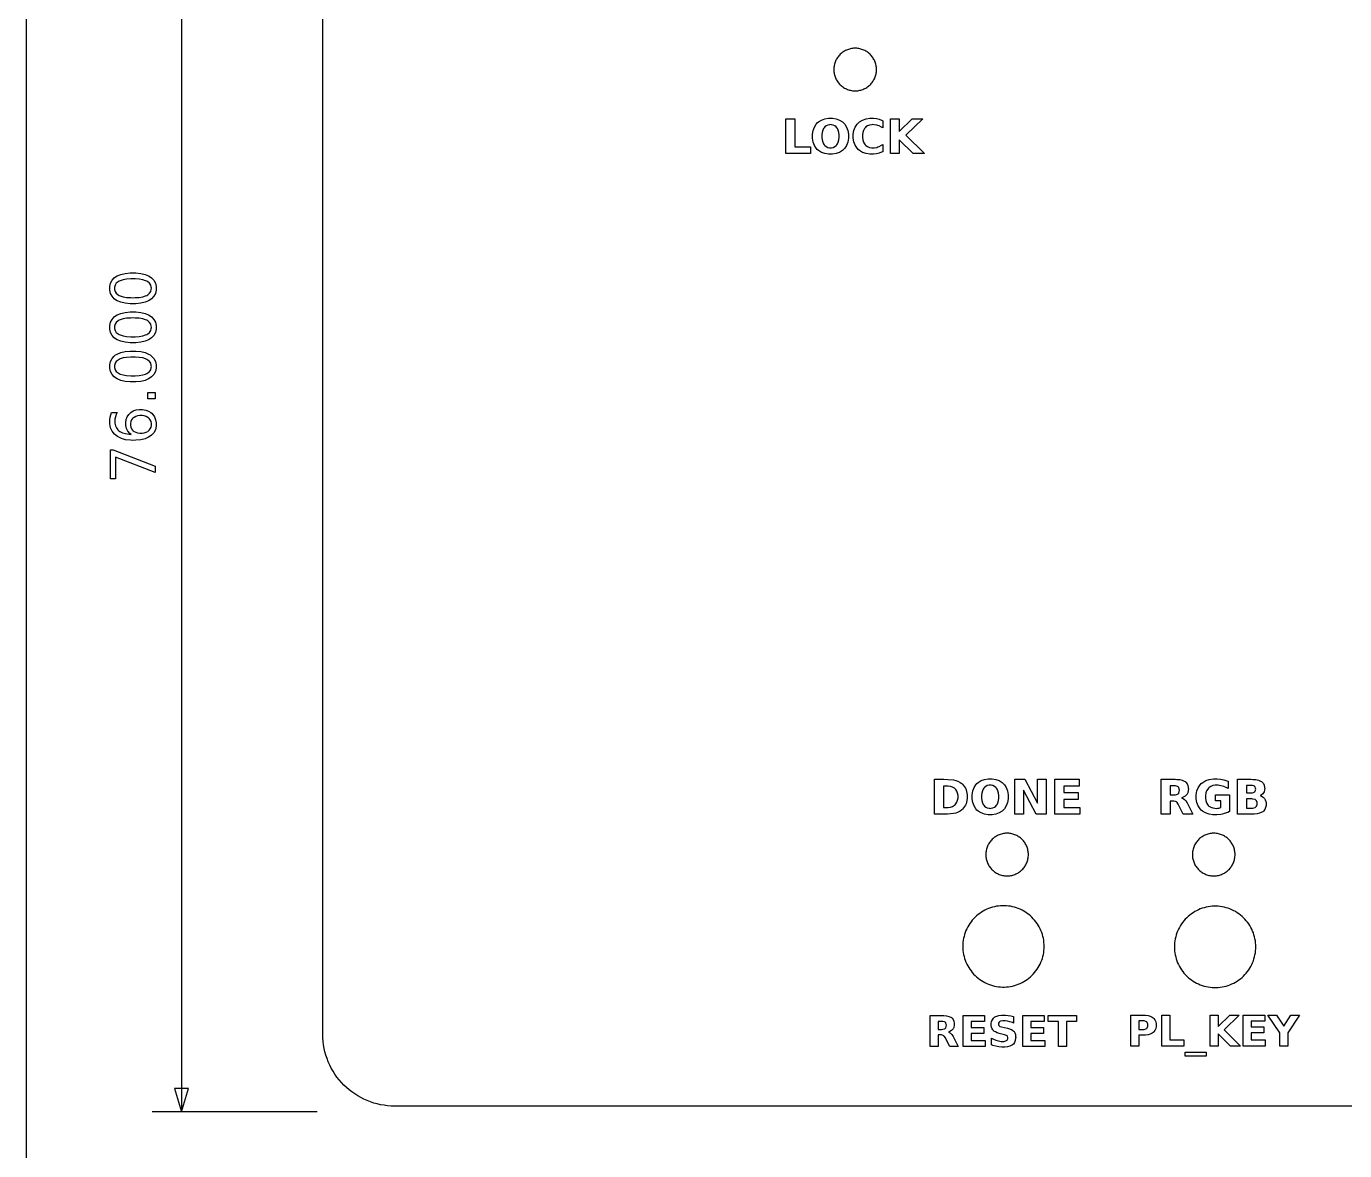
# Model space of a CAD drawing. Header units: millimetres. Extents: x 5 to 292, y 5 to 205.
# Drawn here: x 5 to 73, y 92 to 150 of the extents above; entities that cross this region are included whole.
import ezdxf

# ---------------------------------------------------------------- set-up
doc = ezdxf.new("R2010")
doc.units = ezdxf.units.MM
for name, color, linetype in [('DIMENSIONS', 5, 'Continuous'), ('ENGRAVE', 1, 'Continuous'), ('REFERENCE', 8, 'Continuous')]:
    doc.layers.add(name, color=color, linetype=linetype)

msp = doc.modelspace()

# ---------------------------------------------------------------- linework, layer by layer
at = {"layer": 'DIMENSIONS'}
for points in [[(13, 170), (13, 94)], [(20, 94), (11.5, 94)]]:
    msp.add_lwpolyline(points, dxfattribs=at)
for points in [[(9.3, 136.516), (9.305, 136.61), (9.343, 136.782), (9.42, 136.931), (9.536, 137.056), (9.608, 137.11), (9.689, 137.158), (9.878, 137.235), (10.101, 137.287), (10.359, 137.312), (10.501, 137.316), (10.642, 137.312), (10.9, 137.287), (11.123, 137.235), (11.311, 137.158), (11.393, 137.11), (11.465, 137.056), (11.58, 136.931), (11.657, 136.782), (11.695, 136.61), (11.7, 136.516), (11.695, 136.422), (11.657, 136.25), (11.58, 136.102), (11.465, 135.976), (11.393, 135.922), (11.311, 135.874), (11.123, 135.797), (10.9, 135.746), (10.642, 135.72), (10.501, 135.717), (10.359, 135.72), (10.101, 135.746), (9.878, 135.797), (9.689, 135.874), (9.608, 135.922), (9.536, 135.976), (9.42, 136.102), (9.343, 136.25), (9.305, 136.422), (9.3, 136.516)], [(9.548, 136.516), (9.552, 136.457), (9.581, 136.352), (9.641, 136.261), (9.73, 136.185), (9.786, 136.152), (9.849, 136.124), (9.998, 136.078), (10.176, 136.048), (10.385, 136.033), (10.501, 136.031), (10.616, 136.033), (10.824, 136.048), (11.002, 136.078), (11.151, 136.124), (11.214, 136.152), (11.27, 136.185), (11.359, 136.261), (11.419, 136.352), (11.448, 136.457), (11.452, 136.516), (11.448, 136.575), (11.419, 136.681), (11.359, 136.773), (11.27, 136.849), (11.214, 136.881), (11.151, 136.909), (11.002, 136.955), (10.824, 136.986), (10.616, 137.001), (10.501, 137.003), (10.385, 137.001), (10.176, 136.986), (9.998, 136.955), (9.849, 136.909), (9.786, 136.881), (9.73, 136.849), (9.641, 136.773), (9.581, 136.681), (9.552, 136.575), (9.548, 136.516)], [(9.3, 134.497), (9.305, 134.592), (9.343, 134.763), (9.42, 134.912), (9.536, 135.037), (9.608, 135.092), (9.689, 135.14), (9.878, 135.217), (10.101, 135.268), (10.359, 135.294), (10.501, 135.297), (10.642, 135.294), (10.9, 135.268), (11.123, 135.217), (11.311, 135.14), (11.393, 135.092), (11.465, 135.037), (11.58, 134.912), (11.657, 134.763), (11.695, 134.592), (11.7, 134.497), (11.695, 134.403), (11.657, 134.231), (11.58, 134.083), (11.465, 133.957), (11.393, 133.903), (11.311, 133.855), (11.123, 133.778), (10.9, 133.727), (10.642, 133.701), (10.501, 133.698), (10.359, 133.701), (10.101, 133.727), (9.878, 133.778), (9.689, 133.855), (9.608, 133.903), (9.536, 133.957), (9.42, 134.083), (9.343, 134.231), (9.305, 134.403), (9.3, 134.497)], [(9.548, 134.497), (9.552, 134.439), (9.581, 134.333), (9.641, 134.242), (9.73, 134.166), (9.786, 134.134), (9.849, 134.105), (9.998, 134.06), (10.176, 134.029), (10.385, 134.014), (10.501, 134.012), (10.616, 134.014), (10.824, 134.029), (11.002, 134.06), (11.151, 134.105), (11.214, 134.134), (11.27, 134.166), (11.359, 134.242), (11.419, 134.333), (11.448, 134.439), (11.452, 134.497), (11.448, 134.556), (11.419, 134.663), (11.359, 134.754), (11.27, 134.83), (11.214, 134.862), (11.151, 134.891), (11.002, 134.936), (10.824, 134.967), (10.616, 134.982), (10.501, 134.984), (10.385, 134.982), (10.176, 134.967), (9.998, 134.936), (9.849, 134.891), (9.786, 134.862), (9.73, 134.83), (9.641, 134.754), (9.581, 134.663), (9.552, 134.556), (9.548, 134.497)], [(9.3, 132.479), (9.305, 132.573), (9.343, 132.745), (9.42, 132.893), (9.536, 133.019), (9.608, 133.073), (9.689, 133.121), (9.878, 133.198), (10.101, 133.249), (10.359, 133.275), (10.501, 133.278), (10.642, 133.275), (10.9, 133.249), (11.123, 133.198), (11.311, 133.121), (11.393, 133.073), (11.465, 133.019), (11.58, 132.893), (11.657, 132.745), (11.695, 132.573), (11.7, 132.479), (11.695, 132.384), (11.657, 132.213), (11.58, 132.064), (11.465, 131.939), (11.393, 131.885), (11.311, 131.836), (11.123, 131.76), (10.9, 131.708), (10.642, 131.683), (10.501, 131.679), (10.359, 131.683), (10.101, 131.708), (9.878, 131.76), (9.689, 131.836), (9.608, 131.885), (9.536, 131.939), (9.42, 132.064), (9.343, 132.213), (9.305, 132.384), (9.3, 132.479)], [(9.548, 132.479), (9.552, 132.42), (9.581, 132.314), (9.641, 132.223), (9.73, 132.147), (9.786, 132.115), (9.849, 132.087), (9.998, 132.041), (10.176, 132.011), (10.385, 131.996), (10.501, 131.994), (10.616, 131.996), (10.824, 132.011), (11.002, 132.041), (11.151, 132.087), (11.214, 132.115), (11.27, 132.147), (11.359, 132.223), (11.419, 132.314), (11.448, 132.42), (11.452, 132.479), (11.448, 132.537), (11.419, 132.644), (11.359, 132.735), (11.27, 132.811), (11.214, 132.843), (11.151, 132.872), (11.002, 132.918), (10.824, 132.948), (10.616, 132.963), (10.501, 132.965), (10.385, 132.963), (10.176, 132.948), (9.998, 132.918), (9.849, 132.872), (9.786, 132.843), (9.73, 132.811), (9.641, 132.735), (9.581, 132.644), (9.552, 132.537), (9.548, 132.479)], [(11.261, 130.801), (11.261, 131.128), (11.655, 131.128), (11.655, 130.801), (11.261, 130.801)], [(9.393, 130.112), (9.678, 130.112), (9.629, 129.993), (9.593, 129.874), (9.571, 129.754), (9.563, 129.636), (9.567, 129.56), (9.593, 129.424), (9.645, 129.305), (9.723, 129.205), (9.772, 129.162), (9.828, 129.124), (9.959, 129.06), (10.117, 129.013), (10.302, 128.984), (10.405, 128.976), (10.341, 129.024), (10.238, 129.139), (10.198, 129.205), (10.166, 129.276), (10.13, 129.428), (10.126, 129.509), (10.129, 129.594), (10.156, 129.75), (10.209, 129.887), (10.288, 130.007), (10.338, 130.06), (10.393, 130.107), (10.518, 130.183), (10.661, 130.233), (10.824, 130.259), (10.913, 130.262), (11, 130.259), (11.16, 130.232), (11.303, 130.18), (11.429, 130.1), (11.485, 130.051), (11.535, 129.996), (11.616, 129.873), (11.67, 129.733), (11.697, 129.576), (11.7, 129.49), (11.695, 129.393), (11.657, 129.216), (11.58, 129.062), (11.465, 128.933), (11.393, 128.877), (11.311, 128.827), (11.123, 128.747), (10.9, 128.694), (10.642, 128.668), (10.501, 128.664), (10.367, 128.669), (10.121, 128.701), (9.902, 128.766), (9.711, 128.864), (9.626, 128.925), (9.55, 128.993), (9.427, 129.145), (9.346, 129.32), (9.305, 129.516), (9.3, 129.623), (9.306, 129.742), (9.323, 129.861), (9.352, 129.984), (9.393, 130.112)], [(10.374, 129.49), (10.376, 129.439), (10.394, 129.345), (10.43, 129.261), (10.484, 129.188), (10.518, 129.156), (10.556, 129.127), (10.641, 129.081), (10.74, 129.051), (10.852, 129.035), (10.913, 129.033), (10.973, 129.035), (11.085, 129.051), (11.184, 129.081), (11.269, 129.127), (11.307, 129.156), (11.341, 129.188), (11.396, 129.261), (11.432, 129.345), (11.45, 129.439), (11.452, 129.49), (11.45, 129.542), (11.432, 129.636), (11.396, 129.72), (11.341, 129.792), (11.307, 129.824), (11.269, 129.853), (11.184, 129.899), (11.085, 129.93), (10.973, 129.945), (10.913, 129.947), (10.852, 129.945), (10.74, 129.93), (10.641, 129.899), (10.556, 129.853), (10.518, 129.824), (10.484, 129.792), (10.43, 129.72), (10.394, 129.636), (10.376, 129.542), (10.374, 129.49)], [(9.342, 126.684), (9.342, 128.172), (9.475, 128.172), (11.655, 127.332), (11.655, 127.005), (9.605, 127.795), (9.605, 126.684), (9.342, 126.684)], [(13, 94), (13.36, 95.2), (12.64, 95.2)]]:
    msp.add_lwpolyline(points, close=True, dxfattribs=at)
at = {"layer": 'ENGRAVE'}
for points in [[(44.656, 143.818), (45.47, 143.818), (45.47, 143.468), (44.192, 143.468), (44.192, 145.268), (44.656, 145.268)], [(46.603, 145.296), (46.796, 145.265), (46.966, 145.203), (47.113, 145.11), (47.177, 145.052), (47.235, 144.987), (47.327, 144.839), (47.389, 144.667), (47.419, 144.472), (47.423, 144.366), (47.419, 144.26), (47.389, 144.065), (47.327, 143.894), (47.235, 143.746), (47.177, 143.681), (47.113, 143.623), (46.966, 143.53), (46.796, 143.467), (46.603, 143.436), (46.497, 143.432), (46.392, 143.436), (46.199, 143.467), (46.029, 143.53), (45.883, 143.623), (45.818, 143.681), (45.76, 143.746), (45.668, 143.894), (45.606, 144.065), (45.575, 144.26), (45.572, 144.366), (45.575, 144.472), (45.606, 144.667), (45.668, 144.839), (45.76, 144.987), (45.818, 145.052), (45.883, 145.11), (46.029, 145.203), (46.199, 145.265), (46.392, 145.296), (46.497, 145.3)], [(46.446, 144.961), (46.352, 144.942), (46.269, 144.902), (46.199, 144.844), (46.168, 144.807), (46.141, 144.766), (46.097, 144.672), (46.068, 144.561), (46.053, 144.435), (46.053, 144.297), (46.068, 144.171), (46.097, 144.061), (46.141, 143.967), (46.168, 143.925), (46.199, 143.889), (46.269, 143.83), (46.352, 143.791), (46.446, 143.771), (46.497, 143.769), (46.549, 143.771), (46.644, 143.791), (46.726, 143.83), (46.797, 143.889), (46.828, 143.925), (46.855, 143.967), (46.899, 144.061), (46.928, 144.171), (46.943, 144.297), (46.943, 144.435), (46.928, 144.561), (46.899, 144.672), (46.855, 144.766), (46.828, 144.807), (46.797, 144.844), (46.726, 144.902), (46.644, 144.942), (46.549, 144.961), (46.497, 144.964)], [(49.201, 143.566), (49.137, 143.535), (49.004, 143.485), (48.935, 143.466), (48.865, 143.452), (48.72, 143.435), (48.646, 143.432), (48.536, 143.436), (48.335, 143.468), (48.156, 143.531), (48.002, 143.625), (47.933, 143.684), (47.871, 143.75), (47.773, 143.898), (47.707, 144.068), (47.674, 144.261), (47.67, 144.366), (47.674, 144.471), (47.707, 144.664), (47.773, 144.835), (47.871, 144.983), (47.933, 145.048), (48.002, 145.107), (48.156, 145.202), (48.335, 145.265), (48.536, 145.296), (48.646, 145.3), (48.72, 145.298), (48.865, 145.281), (48.935, 145.266), (49.004, 145.247), (49.137, 145.197), (49.201, 145.166), (49.201, 144.794), (49.137, 144.835), (49.01, 144.899), (48.947, 144.923), (48.883, 144.941), (48.751, 144.961), (48.683, 144.964), (48.623, 144.961), (48.512, 144.941), (48.414, 144.901), (48.329, 144.842), (48.292, 144.804), (48.259, 144.763), (48.206, 144.668), (48.17, 144.558), (48.152, 144.434), (48.15, 144.366), (48.152, 144.298), (48.17, 144.174), (48.206, 144.064), (48.259, 143.97), (48.292, 143.928), (48.329, 143.891), (48.414, 143.831), (48.512, 143.791), (48.623, 143.771), (48.683, 143.769), (48.751, 143.771), (48.883, 143.792), (48.947, 143.81), (49.01, 143.833), (49.137, 143.898), (49.201, 143.939)], [(49.586, 145.268), (50.05, 145.268), (50.05, 144.611), (50.719, 145.268), (51.258, 145.268), (50.391, 144.415), (51.347, 143.468), (50.766, 143.468), (50.05, 144.177), (50.05, 143.468), (49.586, 143.468)], [(52.546, 111.164), (52.851, 111.135), (52.965, 111.109), (53.061, 111.075), (53.193, 111.004), (53.272, 110.944), (53.309, 110.911), (53.368, 110.847), (53.462, 110.707), (53.497, 110.629), (53.524, 110.547), (53.555, 110.367), (53.558, 110.27), (53.555, 110.17), (53.524, 109.988), (53.497, 109.906), (53.462, 109.828), (53.368, 109.688), (53.309, 109.625), (53.272, 109.591), (53.192, 109.531), (53.059, 109.46), (52.962, 109.426), (52.848, 109.4), (52.544, 109.371), (52.354, 109.368), (51.865, 109.368), (51.865, 111.168), (52.354, 111.168)], [(54.842, 111.196), (55.035, 111.165), (55.205, 111.103), (55.352, 111.01), (55.416, 110.952), (55.474, 110.887), (55.566, 110.739), (55.628, 110.567), (55.658, 110.372), (55.662, 110.266), (55.658, 110.16), (55.628, 109.965), (55.566, 109.794), (55.474, 109.646), (55.416, 109.581), (55.352, 109.523), (55.205, 109.43), (55.035, 109.367), (54.842, 109.336), (54.736, 109.332), (54.631, 109.336), (54.438, 109.367), (54.268, 109.43), (54.122, 109.523), (54.057, 109.581), (53.999, 109.646), (53.907, 109.794), (53.845, 109.965), (53.814, 110.16), (53.81, 110.266), (53.814, 110.372), (53.845, 110.567), (53.907, 110.739), (53.999, 110.887), (54.057, 110.952), (54.122, 111.01), (54.268, 111.103), (54.438, 111.165), (54.631, 111.196), (54.736, 111.2)], [(56.013, 111.168), (56.531, 111.168), (57.186, 109.933), (57.186, 111.168), (57.626, 111.168), (57.626, 109.368), (57.107, 109.368), (56.453, 110.602), (56.453, 109.368), (56.013, 109.368)], [(58.079, 111.168), (59.332, 111.168), (59.332, 110.817), (58.543, 110.817), (58.543, 110.482), (59.285, 110.482), (59.285, 110.131), (58.543, 110.131), (58.543, 109.718), (59.358, 109.718), (59.358, 109.368), (58.079, 109.368)], [(63.57, 111.168), (64.279, 111.168), (64.365, 111.166), (64.519, 111.151), (64.649, 111.121), (64.755, 111.076), (64.8, 111.048), (64.839, 111.016), (64.901, 110.939), (64.942, 110.845), (64.963, 110.733), (64.966, 110.671), (64.96, 110.586), (64.932, 110.473), (64.9, 110.408), (64.879, 110.378), (64.856, 110.35), (64.802, 110.3), (64.701, 110.24), (64.62, 110.209), (64.666, 110.195), (64.751, 110.146), (64.79, 110.111), (64.828, 110.067), (64.904, 109.952), (64.943, 109.879), (65.195, 109.368), (64.701, 109.368), (64.481, 109.815), (64.448, 109.877), (64.381, 109.969), (64.347, 109.999), (64.31, 110.021), (64.219, 110.046), (64.165, 110.049), (64.034, 110.049), (64.034, 109.368), (63.57, 109.368)], [(66.821, 109.398), (66.728, 109.375), (66.634, 109.356), (66.441, 109.335), (66.343, 109.332), (66.233, 109.336), (66.032, 109.368), (65.853, 109.431), (65.699, 109.525), (65.63, 109.584), (65.568, 109.65), (65.47, 109.798), (65.404, 109.968), (65.371, 110.161), (65.367, 110.266), (65.372, 110.372), (65.405, 110.566), (65.472, 110.737), (65.572, 110.885), (65.635, 110.95), (65.705, 111.009), (65.863, 111.102), (66.047, 111.165), (66.255, 111.196), (66.368, 111.2), (66.457, 111.198), (66.629, 111.181), (66.712, 111.166), (66.793, 111.147), (66.948, 111.097), (67.022, 111.066), (67.022, 110.694), (66.947, 110.734), (66.797, 110.797), (66.723, 110.821), (66.648, 110.84), (66.499, 110.861), (66.424, 110.864), (66.357, 110.861), (66.234, 110.842), (66.128, 110.803), (66.037, 110.745), (65.997, 110.709), (65.962, 110.668), (65.906, 110.574), (65.868, 110.463), (65.85, 110.336), (65.847, 110.266), (65.85, 110.196), (65.868, 110.07), (65.904, 109.959), (65.958, 109.865), (65.992, 109.824), (66.03, 109.788), (66.117, 109.73), (66.22, 109.691), (66.338, 109.671), (66.403, 109.669), (66.473, 109.671), (66.537, 109.678), (66.596, 109.69), (66.649, 109.706), (66.649, 110.056), (66.365, 110.056), (66.365, 110.367), (67.089, 110.367), (67.089, 109.501), (67.001, 109.462)], [(68.736, 110.304), (68.826, 110.248), (68.875, 110.198), (68.897, 110.17), (68.933, 110.109), (68.974, 109.965), (68.979, 109.884), (68.976, 109.821), (68.954, 109.707), (68.91, 109.61), (68.844, 109.529), (68.803, 109.495), (68.756, 109.465), (68.645, 109.417), (68.511, 109.386), (68.355, 109.37), (67.498, 109.368), (67.498, 111.168), (68.194, 111.168), (68.285, 111.166), (68.446, 111.152), (68.582, 111.123), (68.692, 111.081), (68.737, 111.054), (68.777, 111.024), (68.84, 110.95), (68.882, 110.859), (68.903, 110.751), (68.906, 110.691), (68.902, 110.628), (68.871, 110.516), (68.844, 110.468), (68.81, 110.425), (68.721, 110.356), (68.666, 110.331)], [(52.329, 109.718), (52.564, 109.72), (52.69, 109.738), (52.798, 109.773), (52.89, 109.826), (52.93, 109.859), (52.965, 109.897), (53.021, 109.983), (53.059, 110.086), (53.078, 110.204), (53.08, 110.27), (53.078, 110.334), (53.059, 110.452), (53.022, 110.554), (52.965, 110.64), (52.93, 110.677), (52.891, 110.709), (52.799, 110.762), (52.69, 110.797), (52.565, 110.814), (52.329, 110.817)], [(54.685, 110.861), (54.591, 110.842), (54.508, 110.802), (54.438, 110.744), (54.407, 110.707), (54.38, 110.666), (54.336, 110.572), (54.307, 110.461), (54.292, 110.335), (54.292, 110.197), (54.307, 110.071), (54.336, 109.961), (54.38, 109.867), (54.407, 109.826), (54.438, 109.789), (54.508, 109.73), (54.591, 109.691), (54.685, 109.671), (54.736, 109.669), (54.788, 109.671), (54.883, 109.691), (54.965, 109.73), (55.036, 109.789), (55.067, 109.826), (55.094, 109.867), (55.138, 109.961), (55.167, 110.071), (55.182, 110.197), (55.182, 110.335), (55.167, 110.461), (55.138, 110.572), (55.094, 110.666), (55.067, 110.707), (55.036, 110.744), (54.965, 110.802), (54.883, 110.842), (54.788, 110.861), (54.736, 110.864)], [(64.402, 110.4), (64.438, 110.423), (64.466, 110.455), (64.498, 110.544), (64.502, 110.602), (64.498, 110.659), (64.466, 110.747), (64.438, 110.778), (64.402, 110.801), (64.297, 110.828), (64.229, 110.831), (64.034, 110.831), (64.034, 110.369), (64.229, 110.369), (64.297, 110.373)], [(68.218, 110.471), (68.27, 110.474), (68.353, 110.498), (68.384, 110.519), (68.409, 110.546), (68.438, 110.617), (68.441, 110.661), (68.438, 110.705), (68.409, 110.776), (68.384, 110.803), (68.353, 110.824), (68.27, 110.849), (68.218, 110.852), (67.962, 110.852), (67.962, 110.471)], [(68.234, 109.684), (68.3, 109.687), (68.405, 109.717), (68.444, 109.743), (68.475, 109.776), (68.51, 109.865), (68.515, 109.921), (68.511, 109.976), (68.476, 110.064), (68.445, 110.096), (68.406, 110.122), (68.3, 110.151), (68.234, 110.155), (67.962, 110.155), (67.962, 109.684)], [(52.06, 97.371), (51.648, 97.371), (51.648, 98.971), (52.354, 98.97), (52.491, 98.956), (52.607, 98.93), (52.701, 98.89), (52.741, 98.865), (52.775, 98.836), (52.831, 98.768), (52.867, 98.684), (52.886, 98.585), (52.888, 98.53), (52.883, 98.454), (52.858, 98.354), (52.829, 98.296), (52.791, 98.245), (52.743, 98.2), (52.653, 98.147), (52.581, 98.119), (52.622, 98.106), (52.698, 98.063), (52.732, 98.032), (52.766, 97.993), (52.834, 97.89), (52.868, 97.826), (53.092, 97.371), (52.653, 97.371), (52.458, 97.769), (52.428, 97.824), (52.368, 97.906), (52.338, 97.933), (52.305, 97.952), (52.225, 97.974), (52.177, 97.977), (52.06, 97.977)], [(52.234, 98.262), (52.294, 98.265), (52.387, 98.289), (52.419, 98.31), (52.444, 98.338), (52.472, 98.417), (52.476, 98.469), (52.472, 98.519), (52.444, 98.597), (52.419, 98.625), (52.387, 98.646), (52.294, 98.669), (52.234, 98.672), (52.06, 98.672), (52.06, 98.262)], [(53.337, 98.971), (54.451, 98.971), (54.451, 98.659), (53.75, 98.659), (53.75, 98.362), (54.409, 98.362), (54.409, 98.049), (53.75, 98.049), (53.75, 97.683), (54.474, 97.683), (54.474, 97.371), (53.337, 97.371)], [(55.95, 98.921), (55.95, 98.582), (55.884, 98.61), (55.756, 98.654), (55.631, 98.684), (55.512, 98.699), (55.456, 98.701), (55.387, 98.698), (55.277, 98.678), (55.237, 98.66), (55.206, 98.637), (55.171, 98.574), (55.166, 98.534), (55.169, 98.504), (55.193, 98.453), (55.214, 98.434), (55.243, 98.416), (55.329, 98.386), (55.627, 98.322), (55.741, 98.289), (55.836, 98.248), (55.912, 98.2), (55.942, 98.174), (55.969, 98.145), (56.011, 98.079), (56.039, 98.001), (56.053, 97.912), (56.055, 97.863), (56.052, 97.799), (56.033, 97.684), (55.994, 97.585), (55.935, 97.504), (55.898, 97.469), (55.856, 97.439), (55.757, 97.39), (55.637, 97.358), (55.496, 97.342), (55.342, 97.342), (55.19, 97.356), (55.036, 97.385), (54.883, 97.428), (54.806, 97.455), (54.806, 97.803), (54.882, 97.765), (55.031, 97.703), (55.103, 97.68), (55.174, 97.662), (55.312, 97.642), (55.379, 97.639), (55.442, 97.642), (55.546, 97.664), (55.585, 97.684), (55.617, 97.709), (55.653, 97.773), (55.657, 97.813), (55.654, 97.848), (55.63, 97.906), (55.608, 97.928), (55.578, 97.948), (55.481, 97.985), (55.196, 98.051), (55.092, 98.084), (55.005, 98.125), (54.933, 98.174), (54.903, 98.201), (54.877, 98.23), (54.836, 98.296), (54.808, 98.372), (54.794, 98.457), (54.792, 98.504), (54.795, 98.562), (54.814, 98.668), (54.853, 98.759), (54.91, 98.838), (54.947, 98.871), (54.987, 98.902), (55.081, 98.95), (55.192, 98.982), (55.32, 98.998), (55.39, 99), (55.524, 98.995), (55.662, 98.98), (55.803, 98.955)], [(56.417, 98.971), (57.53, 98.971), (57.53, 98.659), (56.83, 98.659), (56.83, 98.362), (57.489, 98.362), (57.489, 98.049), (56.83, 98.049), (56.83, 97.683), (57.554, 97.683), (57.554, 97.371), (56.417, 97.371)], [(57.725, 98.971), (59.2, 98.971), (59.2, 98.659), (58.669, 98.659), (58.669, 97.371), (58.257, 97.371), (58.257, 98.659), (57.725, 98.659)], [(62.748, 98.998), (62.883, 98.981), (63, 98.947), (63.099, 98.896), (63.142, 98.864), (63.181, 98.829), (63.242, 98.746), (63.283, 98.65), (63.303, 98.539), (63.306, 98.478), (63.303, 98.417), (63.283, 98.305), (63.242, 98.209), (63.181, 98.126), (63.142, 98.091), (63.099, 98.059), (63, 98.008), (62.883, 97.974), (62.748, 97.957), (62.402, 97.955), (62.402, 97.4), (61.989, 97.4), (61.989, 99)], [(62.402, 98.254), (62.63, 98.254), (62.686, 98.258), (62.779, 98.287), (62.815, 98.312), (62.844, 98.345), (62.877, 98.427), (62.881, 98.478), (62.877, 98.529), (62.844, 98.611), (62.815, 98.643), (62.779, 98.668), (62.686, 98.697), (62.63, 98.701), (62.402, 98.701)], [(63.598, 99), (64.01, 99), (64.01, 97.712), (64.734, 97.712), (64.734, 97.4), (63.598, 97.4)], [(66.093, 99), (66.506, 99), (66.506, 98.416), (67.1, 99), (67.58, 99), (66.809, 98.242), (67.659, 97.4), (67.142, 97.4), (66.506, 98.03), (66.506, 97.4), (66.093, 97.4)], [(67.794, 99), (68.907, 99), (68.907, 98.688), (68.207, 98.688), (68.207, 98.39), (68.866, 98.39), (68.866, 98.078), (68.207, 98.078), (68.207, 97.712), (68.931, 97.712), (68.931, 97.4), (67.794, 97.4)], [(69.07, 99), (69.521, 99), (69.886, 98.43), (70.25, 99), (70.702, 99), (70.092, 98.074), (70.092, 97.4), (69.68, 97.4), (69.68, 98.074)], [(65.892, 97.086), (65.892, 96.883), (64.794, 96.883), (64.794, 97.086)]]:
    msp.add_lwpolyline(points, close=True, dxfattribs=at)
at = {"layer": 'REFERENCE'}
for points in [[(5, 205), (292, 205), (292, 5), (5, 5)], [(48.171, 148.831), (48.12, 148.85), (48.067, 148.866), (48.014, 148.88), (47.96, 148.891), (47.906, 148.899), (47.852, 148.904), (47.797, 148.907), (47.742, 148.907), (47.687, 148.904), (47.633, 148.899), (47.578, 148.891), (47.525, 148.88), (47.471, 148.866), (47.419, 148.85), (47.367, 148.831), (47.317, 148.81), (47.268, 148.786), (47.219, 148.76), (47.173, 148.731), (47.127, 148.701), (47.084, 148.667), (47.041, 148.632), (47.001, 148.595), (46.963, 148.556), (46.927, 148.514), (46.892, 148.472), (46.86, 148.427), (46.831, 148.381), (46.803, 148.334), (46.778, 148.285), (46.756, 148.235), (46.736, 148.184), (46.718, 148.132), (46.703, 148.079), (46.691, 148.025), (46.682, 147.971), (46.675, 147.917), (46.671, 147.862), (46.669, 147.807), (46.671, 147.753), (46.675, 147.698), (46.682, 147.643), (46.691, 147.589), (46.703, 147.536), (46.718, 147.483), (46.736, 147.431), (46.756, 147.38), (46.778, 147.33), (46.803, 147.281), (46.831, 147.234), (46.86, 147.188), (46.892, 147.143), (46.927, 147.1), (46.963, 147.059), (47.001, 147.02), (47.041, 146.983), (47.084, 146.947), (47.127, 146.914), (47.173, 146.883), (47.219, 146.855), (47.268, 146.829), (47.317, 146.805), (47.367, 146.783), (47.419, 146.765), (47.471, 146.749), (47.525, 146.735), (47.578, 146.724), (47.633, 146.716), (47.687, 146.711), (47.742, 146.708), (47.797, 146.708), (47.852, 146.711), (47.906, 146.716), (47.96, 146.724), (48.014, 146.735), (48.067, 146.749), (48.12, 146.765), (48.171, 146.783), (48.222, 146.805), (48.271, 146.829), (48.319, 146.855), (48.366, 146.883), (48.411, 146.914), (48.455, 146.947), (48.497, 146.983), (48.537, 147.02), (48.576, 147.059), (48.612, 147.1), (48.646, 147.143), (48.678, 147.188), (48.708, 147.234), (48.735, 147.281), (48.76, 147.33), (48.783, 147.38), (48.803, 147.431), (48.82, 147.483), (48.835, 147.536), (48.848, 147.589), (48.857, 147.643), (48.864, 147.698), (48.868, 147.753), (48.869, 147.807), (48.868, 147.862), (48.864, 147.917), (48.857, 147.971), (48.848, 148.025), (48.835, 148.079), (48.82, 148.132), (48.803, 148.184), (48.783, 148.235), (48.76, 148.285), (48.735, 148.334), (48.708, 148.381), (48.678, 148.427), (48.646, 148.472), (48.612, 148.514), (48.576, 148.556), (48.537, 148.595), (48.497, 148.632), (48.455, 148.667), (48.411, 148.701), (48.366, 148.731), (48.319, 148.76), (48.271, 148.786), (48.222, 148.81), (48.171, 148.831)], [(55.694, 108.38), (55.639, 108.383), (55.584, 108.383), (55.529, 108.38), (55.475, 108.375), (55.42, 108.367), (55.367, 108.356), (55.314, 108.342), (55.261, 108.326), (55.21, 108.307), (55.159, 108.286), (55.11, 108.262), (55.062, 108.236), (55.015, 108.207), (54.969, 108.176), (54.926, 108.143), (54.884, 108.108), (54.843, 108.071), (54.805, 108.031), (54.769, 107.99), (54.735, 107.947), (54.703, 107.903), (54.673, 107.857), (54.645, 107.809), (54.62, 107.761), (54.598, 107.711), (54.578, 107.659), (54.56, 107.607), (54.546, 107.555), (54.533, 107.501), (54.524, 107.447), (54.517, 107.393), (54.513, 107.338), (54.512, 107.283), (54.513, 107.228), (54.517, 107.174), (54.524, 107.119), (54.533, 107.065), (54.546, 107.012), (54.56, 106.959), (54.578, 106.907), (54.598, 106.856), (54.62, 106.806), (54.645, 106.757), (54.673, 106.71), (54.703, 106.664), (54.735, 106.619), (54.769, 106.576), (54.805, 106.535), (54.843, 106.496), (54.884, 106.458), (54.926, 106.423), (54.969, 106.39), (55.015, 106.359), (55.062, 106.331), (55.11, 106.304), (55.159, 106.281), (55.21, 106.259), (55.261, 106.241), (55.314, 106.224), (55.367, 106.211), (55.42, 106.2), (55.475, 106.192), (55.529, 106.186), (55.584, 106.184), (55.639, 106.184), (55.694, 106.186), (55.748, 106.192), (55.803, 106.2), (55.856, 106.211), (55.909, 106.224), (55.962, 106.241), (56.013, 106.259), (56.064, 106.281), (56.113, 106.304), (56.162, 106.331), (56.208, 106.359), (56.254, 106.39), (56.297, 106.423), (56.339, 106.458), (56.38, 106.496), (56.418, 106.535), (56.454, 106.576), (56.488, 106.619), (56.52, 106.664), (56.55, 106.71), (56.578, 106.757), (56.603, 106.806), (56.625, 106.856), (56.645, 106.907), (56.663, 106.959), (56.677, 107.012), (56.69, 107.065), (56.699, 107.119), (56.706, 107.174), (56.71, 107.228), (56.712, 107.283), (56.71, 107.338), (56.706, 107.393), (56.699, 107.447), (56.69, 107.501), (56.677, 107.555), (56.663, 107.607), (56.645, 107.659), (56.625, 107.711), (56.603, 107.761), (56.578, 107.809), (56.55, 107.857), (56.52, 107.903), (56.488, 107.947), (56.454, 107.99), (56.418, 108.031), (56.38, 108.071), (56.339, 108.108), (56.297, 108.143), (56.254, 108.176), (56.208, 108.207), (56.162, 108.236), (56.113, 108.262), (56.064, 108.286), (56.013, 108.307), (55.962, 108.326), (55.909, 108.342), (55.856, 108.356), (55.803, 108.367), (55.748, 108.375), (55.694, 108.38)], [(65.187, 107.119), (65.196, 107.065), (65.208, 107.012), (65.223, 106.959), (65.241, 106.907), (65.261, 106.856), (65.283, 106.806), (65.308, 106.757), (65.336, 106.71), (65.366, 106.664), (65.398, 106.619), (65.432, 106.576), (65.468, 106.535), (65.506, 106.496), (65.547, 106.458), (65.589, 106.423), (65.632, 106.39), (65.678, 106.359), (65.724, 106.331), (65.773, 106.304), (65.822, 106.281), (65.873, 106.259), (65.924, 106.241), (65.977, 106.224), (66.03, 106.211), (66.083, 106.2), (66.138, 106.192), (66.192, 106.186), (66.247, 106.184), (66.302, 106.184), (66.357, 106.186), (66.411, 106.192), (66.465, 106.2), (66.519, 106.211), (66.572, 106.224), (66.625, 106.241), (66.676, 106.259), (66.727, 106.281), (66.776, 106.304), (66.824, 106.331), (66.871, 106.359), (66.917, 106.39), (66.96, 106.423), (67.002, 106.458), (67.043, 106.496), (67.081, 106.535), (67.117, 106.576), (67.151, 106.619), (67.183, 106.664), (67.213, 106.71), (67.241, 106.757), (67.266, 106.806), (67.288, 106.856), (67.308, 106.907), (67.326, 106.959), (67.34, 107.012), (67.353, 107.065), (67.362, 107.119), (67.369, 107.174), (67.373, 107.228), (67.374, 107.283), (67.373, 107.338), (67.369, 107.393), (67.362, 107.447), (67.353, 107.501), (67.34, 107.555), (67.326, 107.607), (67.308, 107.659), (67.288, 107.711), (67.266, 107.761), (67.241, 107.809), (67.213, 107.857), (67.183, 107.903), (67.151, 107.947), (67.117, 107.99), (67.081, 108.031), (67.043, 108.071), (67.002, 108.108), (66.96, 108.143), (66.917, 108.176), (66.871, 108.207), (66.824, 108.236), (66.776, 108.262), (66.727, 108.286), (66.676, 108.307), (66.625, 108.326), (66.572, 108.342), (66.519, 108.356), (66.465, 108.367), (66.411, 108.375), (66.357, 108.38), (66.302, 108.383), (66.247, 108.383), (66.192, 108.38), (66.138, 108.375), (66.083, 108.367), (66.03, 108.356), (65.977, 108.342), (65.924, 108.326), (65.873, 108.307), (65.822, 108.286), (65.773, 108.262), (65.724, 108.236), (65.678, 108.207), (65.632, 108.176), (65.589, 108.143), (65.547, 108.108), (65.506, 108.071), (65.468, 108.031), (65.432, 107.99), (65.398, 107.947), (65.366, 107.903), (65.336, 107.857), (65.308, 107.809), (65.283, 107.761), (65.261, 107.711), (65.241, 107.659), (65.223, 107.607), (65.208, 107.555), (65.196, 107.501), (65.187, 107.447), (65.18, 107.393), (65.176, 107.338), (65.174, 107.283), (65.176, 107.228), (65.18, 107.174), (65.187, 107.119)], [(53.632, 103.639), (53.579, 103.548), (53.532, 103.455), (53.489, 103.36), (53.45, 103.262), (53.417, 103.163), (53.389, 103.062), (53.365, 102.96), (53.347, 102.857), (53.334, 102.753), (53.326, 102.649), (53.324, 102.544), (53.326, 102.439), (53.334, 102.335), (53.347, 102.231), (53.365, 102.128), (53.389, 102.026), (53.417, 101.925), (53.45, 101.826), (53.489, 101.728), (53.532, 101.633), (53.579, 101.54), (53.632, 101.449), (53.689, 101.361), (53.75, 101.276), (53.815, 101.194), (53.884, 101.116), (53.957, 101.041), (54.034, 100.97), (54.114, 100.902), (54.198, 100.839), (54.284, 100.78), (54.374, 100.726), (54.466, 100.675), (54.56, 100.63), (54.656, 100.589), (54.755, 100.554), (54.855, 100.523), (54.956, 100.497), (55.059, 100.476), (55.163, 100.46), (55.267, 100.45), (55.371, 100.445), (55.476, 100.445), (55.581, 100.45), (55.685, 100.46), (55.788, 100.476), (55.891, 100.497), (55.992, 100.523), (56.093, 100.554), (56.191, 100.589), (56.287, 100.63), (56.382, 100.675), (56.474, 100.726), (56.563, 100.78), (56.65, 100.839), (56.733, 100.902), (56.813, 100.97), (56.89, 101.041), (56.963, 101.116), (57.032, 101.194), (57.098, 101.276), (57.159, 101.361), (57.216, 101.449), (57.268, 101.54), (57.316, 101.633), (57.359, 101.728), (57.397, 101.826), (57.43, 101.925), (57.459, 102.026), (57.482, 102.128), (57.5, 102.231), (57.513, 102.335), (57.521, 102.439), (57.524, 102.544), (57.521, 102.649), (57.513, 102.753), (57.5, 102.857), (57.482, 102.96), (57.459, 103.062), (57.43, 103.163), (57.397, 103.262), (57.359, 103.36), (57.316, 103.455), (57.268, 103.548), (57.216, 103.639), (57.159, 103.727), (57.098, 103.812), (57.032, 103.894), (56.963, 103.973), (56.89, 104.047), (56.813, 104.119), (56.733, 104.186), (56.65, 104.249), (56.563, 104.308), (56.474, 104.363), (56.382, 104.413), (56.287, 104.458), (56.191, 104.499), (56.093, 104.535), (55.992, 104.566), (55.891, 104.592), (55.788, 104.612), (55.685, 104.628), (55.581, 104.638), (55.476, 104.644), (55.371, 104.644), (55.267, 104.638), (55.163, 104.628), (55.059, 104.612), (54.956, 104.592), (54.855, 104.566), (54.755, 104.535), (54.656, 104.499), (54.56, 104.458), (54.466, 104.413), (54.374, 104.363), (54.284, 104.308), (54.198, 104.249), (54.114, 104.186), (54.034, 104.119), (53.957, 104.047), (53.884, 103.973), (53.815, 103.894), (53.75, 103.812), (53.689, 103.727), (53.632, 103.639)], [(64.501, 103.523), (64.454, 103.43), (64.411, 103.334), (64.372, 103.237), (64.339, 103.138), (64.311, 103.037), (64.287, 102.935), (64.269, 102.832), (64.256, 102.728), (64.248, 102.623), (64.246, 102.519), (64.248, 102.414), (64.256, 102.31), (64.269, 102.206), (64.287, 102.103), (64.311, 102.001), (64.339, 101.9), (64.372, 101.801), (64.411, 101.703), (64.454, 101.608), (64.501, 101.514), (64.554, 101.424), (64.611, 101.336), (64.672, 101.251), (64.737, 101.169), (64.806, 101.09), (64.879, 101.015), (64.956, 100.944), (65.036, 100.877), (65.12, 100.814), (65.206, 100.755), (65.296, 100.7), (65.388, 100.65), (65.482, 100.605), (65.578, 100.564), (65.677, 100.528), (65.777, 100.497), (65.878, 100.471), (65.981, 100.451), (66.085, 100.435), (66.189, 100.425), (66.293, 100.419), (66.398, 100.419), (66.503, 100.425), (66.607, 100.435), (66.71, 100.451), (66.813, 100.471), (66.914, 100.497), (67.014, 100.528), (67.113, 100.564), (67.209, 100.605), (67.304, 100.65), (67.396, 100.7), (67.485, 100.755), (67.572, 100.814), (67.655, 100.877), (67.735, 100.944), (67.812, 101.015), (67.885, 101.09), (67.954, 101.169), (68.02, 101.251), (68.081, 101.336), (68.138, 101.424), (68.19, 101.514), (68.238, 101.608), (68.281, 101.703), (68.319, 101.801), (68.352, 101.9), (68.381, 102.001), (68.404, 102.103), (68.422, 102.206), (68.435, 102.31), (68.443, 102.414), (68.446, 102.519), (68.443, 102.623), (68.435, 102.728), (68.422, 102.832), (68.404, 102.935), (68.381, 103.037), (68.352, 103.138), (68.319, 103.237), (68.281, 103.334), (68.238, 103.43), (68.19, 103.523), (68.138, 103.614), (68.081, 103.702), (68.02, 103.787), (67.954, 103.869), (67.885, 103.947), (67.812, 104.022), (67.735, 104.093), (67.655, 104.161), (67.572, 104.224), (67.485, 104.283), (67.396, 104.337), (67.304, 104.387), (67.209, 104.433), (67.113, 104.474), (67.014, 104.509), (66.914, 104.54), (66.813, 104.566), (66.71, 104.587), (66.607, 104.602), (66.503, 104.613), (66.398, 104.618), (66.293, 104.618), (66.189, 104.613), (66.085, 104.602), (65.981, 104.587), (65.878, 104.566), (65.777, 104.54), (65.677, 104.509), (65.578, 104.474), (65.482, 104.433), (65.388, 104.387), (65.296, 104.337), (65.206, 104.283), (65.12, 104.224), (65.036, 104.161), (64.956, 104.093), (64.879, 104.022), (64.806, 103.947), (64.737, 103.869), (64.672, 103.787), (64.611, 103.702), (64.554, 103.614), (64.501, 103.523)]]:
    msp.add_lwpolyline(points, close=True, dxfattribs=at)
msp.add_lwpolyline([(142.008, 94.3), (24, 94.3), (23.818, 94.304), (23.637, 94.318), (23.457, 94.34), (23.278, 94.371), (23.101, 94.411), (22.926, 94.459), (22.754, 94.516), (22.584, 94.582), (22.418, 94.655), (22.418, 94.655), (22.256, 94.737), (22.098, 94.826), (21.944, 94.924), (21.796, 95.028), (21.653, 95.14), (21.515, 95.258), (21.384, 95.384), (21.258, 95.515), (21.14, 95.653), (21.028, 95.796), (20.924, 95.944), (20.826, 96.098), (20.737, 96.256), (20.655, 96.418), (20.582, 96.584), (20.516, 96.754), (20.459, 96.926), (20.411, 97.101), (20.371, 97.278), (20.34, 97.457), (20.318, 97.637), (20.304, 97.818), (20.3, 98), (20.3, 166)], dxfattribs=at)

doc.saveas('drawing.dxf')
